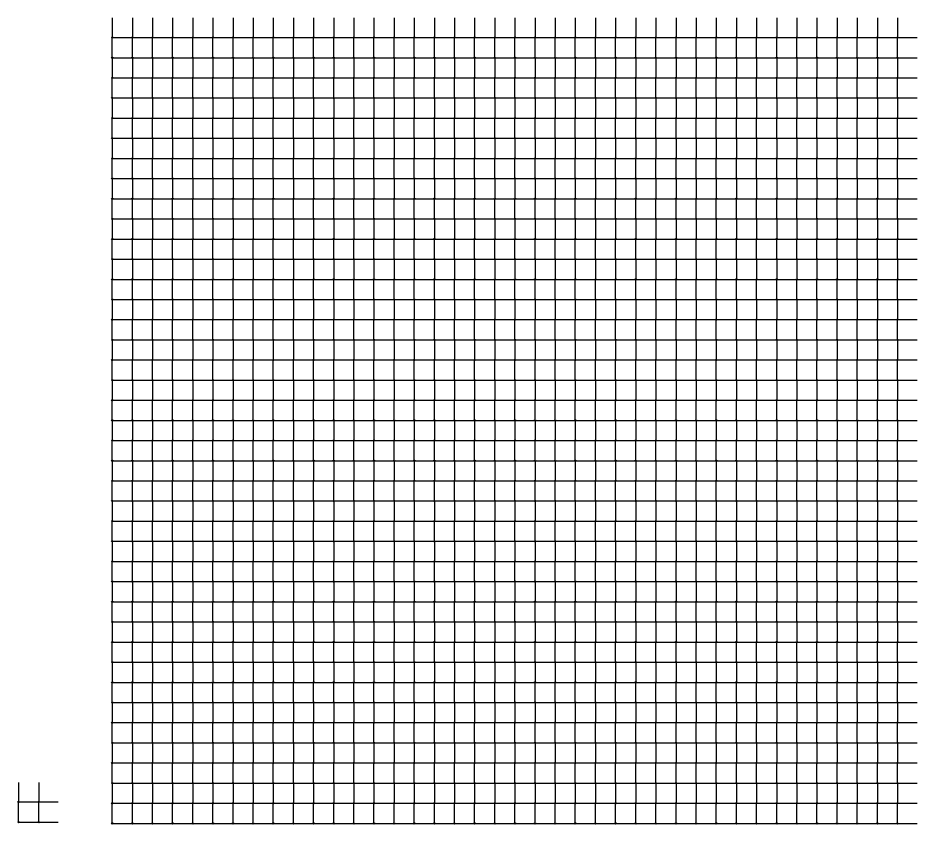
# Model space of a CAD drawing. Header units: millimetres. Extents: x 939 to 21029, y -693 to 9787.
# Drawn here: x 11759 to 13992, y 7787 to 9787 of the extents above; entities that cross this region are included whole.
import ezdxf

# ---------------------------------------------------------------- set-up
doc = ezdxf.new("R2010")
doc.units = ezdxf.units.MM
for name, color, linetype, lineweight in [('橘黄色', 30, 'Continuous', 30), ('浅蓝色', 141, 'Continuous', 30), ('灰色', 9, 'Continuous', 30), ('蓝色', 160, 'Continuous', 30), ('黄色', 41, 'Continuous', 30), ('黑白', 7, 'Continuous', 30)]:
    doc.layers.add(name, color=color, linetype=linetype, lineweight=lineweight)

# ---------------------------------------------------------------- blocks, each defined once
blk = doc.blocks.new('*U1')
at = {"layer": '橘黄色'}
for p, q in [((-48.5, 50), (-48.5, 3)), ((1.5, 50), (1.5, 3))]:
    blk.add_line(p, q, dxfattribs=at)
at = {"layer": '浅蓝色'}
for p, q in [((-48.5, -47), (-48.5, 0)), ((1.5, -47), (1.5, 0))]:
    blk.add_line(p, q, dxfattribs=at)
at = {"layer": '灰色'}
for p, q in [((-47, 1.5), (0, 1.5)), ((3, 1.5), (50, 1.5)), ((-47, -48.5), (0, -48.5)), ((3, -48.5), (50, -48.5))]:
    blk.add_line(p, q, dxfattribs=at)
at = {"layer": '蓝色'}
for centre in [(-48.5, 1.5), (1.5, 1.5)]:
    blk.add_circle(centre, 1.5, dxfattribs=at)
at = {"layer": '黑白'}
for centre in [(-48.5, -48.5), (1.5, -48.5)]:
    blk.add_circle(centre, 1.5, dxfattribs=at)
blk = doc.blocks.new('*U2')
at = {"layer": '黄色', "color": 0, "linetype": 'ByBlock', "lineweight": -2, "transparency": 16777216}
for p in [(0, 1900), (100, 1900), (200, 1900), (300, 1900), (400, 1900), (500, 1900), (600, 1900), (700, 1900), (800, 1900), (900, 1900), (1000, 1900), (1100, 1900), (1200, 1900), (1300, 1900), (1400, 1900), (1500, 1900), (1600, 1900), (1700, 1900), (1800, 1900), (1900, 1900), (0, 1800), (100, 1800), (200, 1800), (300, 1800), (400, 1800), (500, 1800), (600, 1800), (700, 1800), (800, 1800), (900, 1800), (1000, 1800), (1100, 1800), (1200, 1800), (1300, 1800), (1400, 1800), (1500, 1800), (1600, 1800), (1700, 1800), (1800, 1800), (1900, 1800), (0, 1700), (100, 1700), (200, 1700), (300, 1700), (400, 1700), (500, 1700), (600, 1700), (700, 1700), (800, 1700), (900, 1700), (1000, 1700), (1100, 1700), (1200, 1700), (1300, 1700), (1400, 1700), (1500, 1700), (1600, 1700), (1700, 1700), (1800, 1700), (1900, 1700), (0, 1600), (100, 1600), (200, 1600), (300, 1600), (400, 1600), (500, 1600), (600, 1600), (700, 1600), (800, 1600), (900, 1600), (1000, 1600), (1100, 1600), (1200, 1600), (1300, 1600), (1400, 1600), (1500, 1600), (1600, 1600), (1700, 1600), (1800, 1600), (1900, 1600), (0, 1500), (100, 1500), (200, 1500), (300, 1500), (400, 1500), (500, 1500), (600, 1500), (700, 1500), (800, 1500), (900, 1500), (1000, 1500), (1100, 1500), (1200, 1500), (1300, 1500), (1400, 1500), (1500, 1500), (1600, 1500), (1700, 1500), (1800, 1500), (1900, 1500), (0, 1400), (100, 1400), (200, 1400), (300, 1400), (400, 1400), (500, 1400), (600, 1400), (700, 1400), (800, 1400), (900, 1400), (1000, 1400), (1100, 1400), (1200, 1400), (1300, 1400), (1400, 1400), (1500, 1400), (1600, 1400), (1700, 1400), (1800, 1400), (1900, 1400), (0, 1300), (100, 1300), (200, 1300), (300, 1300), (400, 1300), (500, 1300), (600, 1300), (700, 1300), (800, 1300), (900, 1300), (1000, 1300), (1100, 1300), (1200, 1300), (1300, 1300), (1400, 1300), (1500, 1300), (1600, 1300), (1700, 1300), (1800, 1300), (1900, 1300), (0, 1200), (100, 1200), (200, 1200), (300, 1200), (400, 1200), (500, 1200), (600, 1200), (700, 1200), (800, 1200), (900, 1200), (1000, 1200), (1100, 1200), (1200, 1200), (1300, 1200), (1400, 1200), (1500, 1200), (1600, 1200), (1700, 1200), (1800, 1200), (1900, 1200), (0, 1100), (100, 1100), (200, 1100), (300, 1100), (400, 1100), (500, 1100), (600, 1100), (700, 1100), (800, 1100), (900, 1100), (1000, 1100), (1100, 1100), (1200, 1100), (1300, 1100), (1400, 1100), (1500, 1100), (1600, 1100), (1700, 1100), (1800, 1100), (1900, 1100), (0, 1000), (100, 1000), (200, 1000), (300, 1000), (400, 1000), (500, 1000), (600, 1000), (700, 1000), (800, 1000), (900, 1000), (1000, 1000), (1100, 1000), (1200, 1000), (1300, 1000), (1400, 1000), (1500, 1000), (1600, 1000), (1700, 1000), (1800, 1000), (1900, 1000), (0, 900), (100, 900), (200, 900), (300, 900), (400, 900), (500, 900), (600, 900), (700, 900), (800, 900), (900, 900), (1000, 900), (1100, 900), (1200, 900), (1300, 900), (1400, 900), (1500, 900), (1600, 900), (1700, 900), (1800, 900), (1900, 900), (0, 800), (100, 800), (200, 800), (300, 800), (400, 800), (500, 800), (600, 800), (700, 800), (800, 800), (900, 800), (1000, 800), (1100, 800), (1200, 800), (1300, 800), (1400, 800), (1500, 800), (1600, 800), (1700, 800), (1800, 800), (1900, 800), (0, 700), (100, 700), (200, 700), (300, 700), (400, 700), (500, 700), (600, 700), (700, 700), (800, 700), (900, 700), (1000, 700), (1100, 700), (1200, 700), (1300, 700), (1400, 700), (1500, 700), (1600, 700), (1700, 700), (1800, 700), (1900, 700), (0, 600), (100, 600), (200, 600), (300, 600), (400, 600), (500, 600), (600, 600), (700, 600), (800, 600), (900, 600), (1000, 600), (1100, 600), (1200, 600), (1300, 600), (1400, 600), (1500, 600), (1600, 600), (1700, 600), (1800, 600), (1900, 600), (0, 500), (100, 500), (200, 500), (300, 500), (400, 500), (500, 500), (600, 500), (700, 500), (800, 500), (900, 500), (1000, 500), (1100, 500), (1200, 500), (1300, 500), (1400, 500), (1500, 500), (1600, 500), (1700, 500), (1800, 500), (1900, 500), (0, 400), (100, 400), (200, 400), (300, 400), (400, 400), (500, 400), (600, 400), (700, 400), (800, 400), (900, 400), (1000, 400), (1100, 400), (1200, 400), (1300, 400), (1400, 400), (1500, 400), (1600, 400), (1700, 400), (1800, 400), (1900, 400), (0, 300), (100, 300), (200, 300), (300, 300), (400, 300), (500, 300), (600, 300), (700, 300), (800, 300), (900, 300), (1000, 300), (1100, 300), (1200, 300), (1300, 300), (1400, 300), (1500, 300), (1600, 300), (1700, 300), (1800, 300), (1900, 300), (0, 200), (100, 200), (200, 200), (300, 200), (400, 200), (500, 200), (600, 200), (700, 200), (800, 200), (900, 200), (1000, 200), (1100, 200), (1200, 200), (1300, 200), (1400, 200), (1500, 200), (1600, 200), (1700, 200), (1800, 200), (1900, 200), (0, 100), (100, 100), (200, 100), (300, 100), (400, 100), (500, 100), (600, 100), (700, 100), (800, 100), (900, 100), (1000, 100), (1100, 100), (1200, 100), (1300, 100), (1400, 100), (1500, 100), (1600, 100), (1700, 100), (1800, 100), (1900, 100), (0, 0), (100, 0), (200, 0), (300, 0), (400, 0), (500, 0), (600, 0), (700, 0), (800, 0), (900, 0), (1000, 0), (1100, 0), (1200, 0), (1300, 0), (1400, 0), (1500, 0), (1600, 0), (1700, 0), (1800, 0), (1900, 0)]:
    blk.add_blockref('*U1', p, dxfattribs=at)

msp = doc.modelspace()

# ---------------------------------------------------------------- linework, layer by layer
at = {"layer": '橘黄色'}
for p, q in [((11760.5, 7890.1), (11760.5, 7843.1)), ((11810.5, 7890.1), (11810.5, 7843.1))]:
    msp.add_line(p, q, dxfattribs=at)
at = {"layer": '浅蓝色'}
for p, q in [((11760.5, 7793.1), (11760.5, 7840.1)), ((11810.5, 7793.1), (11810.5, 7840.1))]:
    msp.add_line(p, q, dxfattribs=at)
at = {"layer": '灰色'}
for p, q in [((11762, 7841.6), (11809, 7841.6)), ((11812, 7841.6), (11859, 7841.6)), ((11762, 7791.6), (11809, 7791.6)), ((11812, 7791.6), (11859, 7791.6))]:
    msp.add_line(p, q, dxfattribs=at)
at = {"layer": '蓝色'}
for centre in [(11760.5, 7841.6), (11810.5, 7841.6)]:
    msp.add_circle(centre, 1.5, dxfattribs=at)
at = {"layer": '黑白'}
for centre in [(11760.5, 7791.6), (11810.5, 7791.6)]:
    msp.add_circle(centre, 1.5, dxfattribs=at)

# ---------------------------------------------------------------- block references
at = {"layer": '黄色'}
msp.add_blockref('*U2', (12041.6, 7836.9), dxfattribs=at)

doc.saveas('drawing.dxf')
